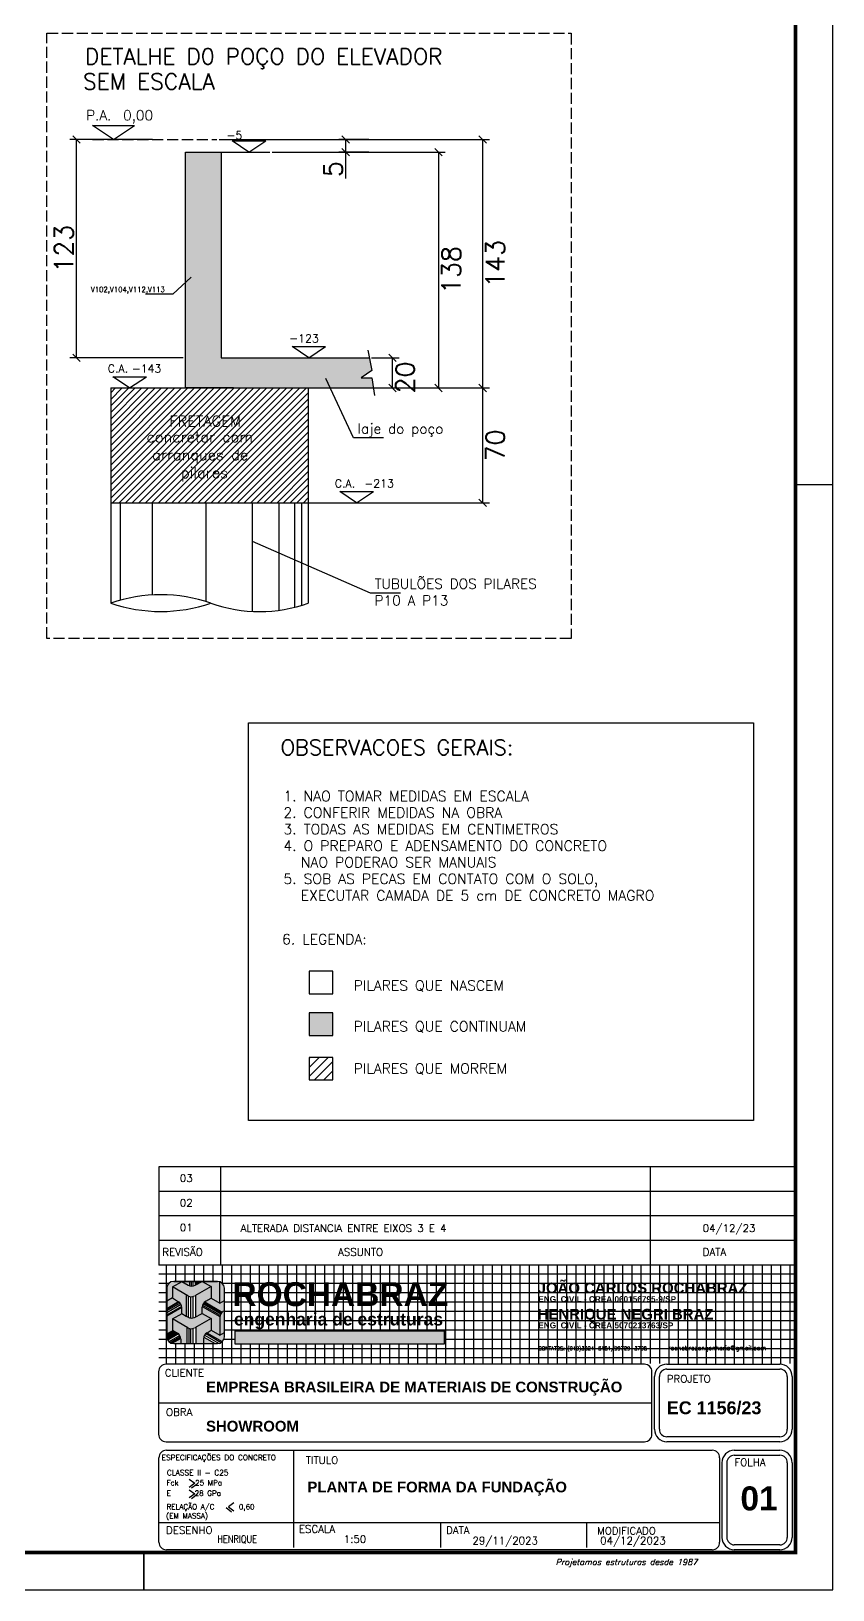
# Model space of a CAD drawing. Extents: x 369 to 487, y -15 to 69.
# Drawn here: x 465.96 to 487.48, y -15.04 to 26.84 of the extents above; entities that cross this region are included whole.
import ezdxf
from ezdxf.enums import TextEntityAlignment as Align

# ---------------------------------------------------------------- set-up
doc = ezdxf.new("R2010")
doc.units = 0
doc.header["$MEASUREMENT"] = 0
doc.linetypes.add('ESTILO_TQS_0005', pattern=[0.4, 0.3, -0.1])
doc.layers.get('0').update_dxf_attribs({"linetype": 'CONTINUOUS'})
doc.layers.get('Defpoints').update_dxf_attribs({"linetype": 'CONTINUOUS'})
for name, color, linetype in [('1', 1, 'CONTINUOUS'), ('10', 10, 'CONTINUOUS'), ('2', 2, 'CONTINUOUS'), ('20', 4, 'CONTINUOUS'), ('3', 3, 'CONTINUOUS'), ('4', 4, 'CONTINUOUS'), ('6', 6, 'CONTINUOUS'), ('7', 7, 'CONTINUOUS'), ('8', 8, 'CONTINUOUS'), ('9', 9, 'CONTINUOUS'), ('ARQ-FOLHA', 7, 'CONTINUOUS'), ('F', 7, 'CONTINUOUS'), ('FINISSIMA', 1, 'CONTINUOUS'), ('G', 6, 'CONTINUOUS'), ('M', 3, 'CONTINUOUS')]:
    doc.layers.add(name, color=color, linetype=linetype)
doc.styles.add('ITALICC', font='italicc')
doc.styles.add('ROMANS', font='romans')
doc.styles.add('SANSSERIFBOLD', font='sasb____.pfb')
doc.styles.get("Standard").update_dxf_attribs({"font": 'ROMANS.SHX'})
doc.dimstyles.get("Standard").update_dxf_attribs({"dimtxt": 0.5, "dimasz": 0.2, "dimexe": 0.18, "dimexo": 0.0625, "dimgap": 0.09, "dimtad": 2, "dimdec": 1, "dimlfac": 20, "dimdsep": 46, "dimtxsty": 'ROMANS', "dimblk": 'OBLIQUE', "dimcen": 0.09, "dimclrd": 1, "dimclre": 1, "dimclrt": 3, "dimadec": 0, "dimazin": 0, "dimtfac": 1, "dimtdec": 1, "dimtofl": 0, "dimtmove": 0, "dimatfit": 3, "dimfxl": 1, "dimtolj": 1, "dimtzin": 0, "dimarcsym": 0})

# ---------------------------------------------------------------- blocks, each defined once
blk = doc.blocks.new('*X0')
at = {"color": 0}
for p, q in [((32.1, -303.8), (50.7, -285.2)), ((32.1, -294.9), (41.8, -285.2)), ((32.1, -286.1), (33, -285.2)), ((37.5, -307.2), (55.4, -289.3)), ((46.4, -307.2), (55.4, -298.2)), ((55.2, -307.2), (55.4, -307))]:
    blk.add_line(p, q, dxfattribs=at)
blk = doc.blocks.new('fla0')
at = {"layer": 'ARQ-FOLHA'}
for p, q in [((5101.19, 1347.898), (5101.19, 1431.998)), ((5100.19, 1377.598), (5101.19, 1377.598)), ((5082.69, 1347.898), (5082.69, 1348.898))]:
    blk.add_line(p, q, dxfattribs=at)
at = {"layer": 'ARQ-FOLHA', "const_width": 0.1}
blk.add_lwpolyline([(5100.19, 1430.998), (4984.79, 1430.998), (4984.79, 1348.898), (5100.19, 1348.898), (5100.19, 1430.998)], dxfattribs=at)
at = {"layer": 'ARQ-FOLHA'}
blk.add_lwpolyline([(4982.29, 1347.898), (5101.19, 1347.898)], dxfattribs=at)
blk = doc.blocks.new('_Oblique')
at = {"color": 0, "linetype": 'ByBlock', "lineweight": -2}
blk.add_line((-0.5, -0.5), (0.5, 0.5), dxfattribs=at)
blk = doc.blocks.new('*D1769')
at = {"color": 1, "linetype": 'Continuous', "lineweight": -2, "transparency": 16777216}
for p, q in [((469.21, 23.929), (466.991, 23.929)), ((467.171, 18.065), (467.171, 23.929)), ((470.039, 18.065), (466.991, 18.065))]:
    blk.add_line(p, q, dxfattribs=at)
at = {"layer": 'Defpoints', "color": 0, "linetype": 'Continuous', "transparency": 16777216}
for p in [(467.171, 23.929), (469.273, 23.929), (470.101, 18.065)]:
    blk.add_point(p, dxfattribs=at)
at = {"color": 1, "linetype": 'Continuous', "lineweight": -2, "transparency": 16777216, "xscale": 0.2, "yscale": 0.2, "zscale": 0.2}
for p, rotation in [((467.171, 23.929), 90), ((467.171, 18.065), 270)]:
    blk.add_blockref('_Oblique', p, dxfattribs=dict(at, rotation=rotation))
at = {"color": 3, "linetype": 'Continuous', "transparency": 16777216, "insert": (466.831, 20.997), "char_height": 0.5, "attachment_point": 5, "rotation": 90, "style": 'ROMANS'}
blk.add_mtext('\\A1;123', dxfattribs=at)
blk = doc.blocks.new('*D1770')
at = {"layer": '20', "color": 1, "linetype": 'Continuous', "lineweight": -2, "transparency": 16777216}
for p, q in [((475.097, 18.065), (475.837, 18.065)), ((475.657, 17.255), (475.657, 18.065)), ((475.62, 17.255), (475.837, 17.255))]:
    blk.add_line(p, q, dxfattribs=at)
at = {"layer": 'Defpoints', "color": 0, "linetype": 'Continuous', "transparency": 16777216}
for p in [(475.035, 18.065), (475.657, 18.065), (475.558, 17.255)]:
    blk.add_point(p, dxfattribs=at)
at = {"layer": '20', "color": 1, "linetype": 'Continuous', "lineweight": -2, "transparency": 16777216, "xscale": 0.2, "yscale": 0.2, "zscale": 0.2}
for p, rotation in [((475.657, 18.065), 90), ((475.657, 17.255), 270)]:
    blk.add_blockref('_Oblique', p, dxfattribs=dict(at, rotation=rotation))
at = {"layer": '20', "color": 3, "linetype": 'Continuous', "transparency": 16777216, "insert": (475.997, 17.538), "char_height": 0.5, "attachment_point": 5, "rotation": 90, "style": 'ROMANS'}
blk.add_mtext('\\A1;20', dxfattribs=at)
blk = doc.blocks.new('*D1771')
at = {"layer": '20', "color": 1, "linetype": 'Continuous', "lineweight": -2, "transparency": 16777216}
for p, q in [((471.005, 23.929), (478.259, 23.929)), ((478.079, 23.929), (478.079, 17.255)), ((475.62, 17.255), (478.259, 17.255))]:
    blk.add_line(p, q, dxfattribs=at)
at = {"layer": 'Defpoints', "color": 0, "linetype": 'Continuous', "transparency": 16777216}
for p in [(470.943, 23.929), (475.558, 17.255), (478.079, 17.255)]:
    blk.add_point(p, dxfattribs=at)
at = {"layer": '20', "color": 1, "linetype": 'Continuous', "lineweight": -2, "transparency": 16777216, "xscale": 0.2, "yscale": 0.2, "zscale": 0.2}
for p, rotation in [((478.079, 23.929), 90), ((478.079, 17.255), 270)]:
    blk.add_blockref('_Oblique', p, dxfattribs=dict(at, rotation=rotation))
at = {"layer": '20', "color": 3, "linetype": 'Continuous', "transparency": 16777216, "insert": (478.419, 20.592), "char_height": 0.5, "attachment_point": 5, "rotation": 90, "style": 'ROMANS'}
blk.add_mtext('\\A1;143', dxfattribs=at)
blk = doc.blocks.new('*D1772')
at = {"color": 1, "linetype": 'Continuous', "lineweight": -2, "transparency": 16777216}
for p, q in [((475.02, 23.929), (474.22, 23.929)), ((474.4, 23.929), (474.4, 23.593)), ((475.02, 23.593), (474.22, 23.593)), ((474.4, 23.593), (474.4, 22.88))]:
    blk.add_line(p, q, dxfattribs=at)
at = {"layer": 'Defpoints', "color": 0, "linetype": 'Continuous', "transparency": 16777216}
for p in [(475.082, 23.929), (474.4, 23.593), (475.082, 23.593)]:
    blk.add_point(p, dxfattribs=at)
at = {"color": 1, "linetype": 'Continuous', "lineweight": -2, "transparency": 16777216, "xscale": 0.2, "yscale": 0.2, "zscale": 0.2}
for p, rotation in [((474.4, 23.929), 90), ((474.4, 23.593), 270)]:
    blk.add_blockref('_Oblique', p, dxfattribs=dict(at, rotation=rotation))
at = {"color": 3, "linetype": 'Continuous', "transparency": 16777216, "insert": (474.06, 23.136), "char_height": 0.5, "attachment_point": 5, "rotation": 90, "style": 'ROMANS'}
blk.add_mtext('\\A1;5', dxfattribs=at)
blk = doc.blocks.new('*D1773')
at = {"layer": '20', "color": 1, "linetype": 'Continuous', "lineweight": -2, "transparency": 16777216}
for p, q in [((472.43, 23.593), (477.076, 23.593)), ((476.896, 23.593), (476.896, 17.255)), ((474.437, 17.255), (477.076, 17.255))]:
    blk.add_line(p, q, dxfattribs=at)
at = {"layer": 'Defpoints', "color": 0, "linetype": 'Continuous', "transparency": 16777216}
for p in [(472.367, 23.593), (474.374, 17.255), (476.896, 17.255)]:
    blk.add_point(p, dxfattribs=at)
at = {"layer": '20', "color": 1, "linetype": 'Continuous', "lineweight": -2, "transparency": 16777216, "xscale": 0.2, "yscale": 0.2, "zscale": 0.2}
for p, rotation in [((476.896, 23.593), 90), ((476.896, 17.255), 270)]:
    blk.add_blockref('_Oblique', p, dxfattribs=dict(at, rotation=rotation))
at = {"layer": '20', "color": 3, "linetype": 'Continuous', "transparency": 16777216, "insert": (477.236, 20.424), "char_height": 0.5, "attachment_point": 5, "rotation": 90, "style": 'ROMANS'}
blk.add_mtext('\\A1;138', dxfattribs=at)
blk = doc.blocks.new('*D1774')
at = {"layer": '20', "color": 1, "linetype": 'Continuous', "lineweight": -2, "transparency": 16777216}
for p, q in [((473.459, 17.255), (478.259, 17.255)), ((478.079, 17.255), (478.079, 14.167)), ((473.459, 14.167), (478.259, 14.167))]:
    blk.add_line(p, q, dxfattribs=at)
at = {"layer": 'Defpoints', "color": 0, "linetype": 'Continuous', "transparency": 16777216}
for p in [(473.397, 17.255), (473.397, 14.167), (478.079, 14.167)]:
    blk.add_point(p, dxfattribs=at)
at = {"layer": '20', "color": 1, "linetype": 'Continuous', "lineweight": -2, "transparency": 16777216, "xscale": 0.2, "yscale": 0.2, "zscale": 0.2}
for p, rotation in [((478.079, 17.255), 90), ((478.079, 14.167), 270)]:
    blk.add_blockref('_Oblique', p, dxfattribs=dict(at, rotation=rotation))
at = {"layer": '20', "color": 3, "linetype": 'Continuous', "transparency": 16777216, "insert": (478.419, 15.711), "char_height": 0.5, "attachment_point": 5, "rotation": 90, "style": 'ROMANS'}
blk.add_mtext('\\A1;70', dxfattribs=at)

msp = doc.modelspace()

# ---------------------------------------------------------------- hatches: boundary and pattern name
at = {"layer": '2', "linetype": 'Continuous'}
h = msp.add_hatch(dxfattribs=at)
h.set_pattern_fill('ANSI31', color=256)
h.set_pattern_definition([(45, (104.3206, -15.18917), (-0.088388348, 0.088388348), [])])
h.paths.add_polyline_path([(468.0908, 17.2552), (468.0908, 14.1667), (473.397, 14.1667), (473.397, 17.2552)])
at = {"layer": '3', "linetype": 'Continuous'}
h = msp.add_hatch(color=170, dxfattribs=at)
h.dxf.hatch_style = 1
h.paths.add_polyline_path([(469.7511, -6.8978), (470.0021, -6.7542), (469.997, -6.7513), (469.7818, -6.7513, 0.4142136), (469.5963, -6.9367), (469.5963, -7.2817), (469.7511, -7.1923)])
h.paths.add_polyline_path([(470.7875, -6.8883), (470.3685, -7.1259), (470.3685, -7.7068), (470.5493, -7.6154), (470.5493, -7.4473, -0.2700424), (470.6433, -7.286), (470.7875, -7.2042)])
h.paths.add_polyline_path([(470.5901, -8.2479), (470.8947, -8.4237), (470.3746, -8.4237), (470.3746, -7.9866), (470.7875, -7.7525), (470.7875, -8.0649), (470.6752, -8.1321), (470.6752, -8.1321, 0.2014802)])
h.paths.add_polyline_path([(471.142, -7.5394), (471.1121, -7.5567, 0.2672223), (471.0198, -7.717), (471.0198, -8.1994), (471.142, -8.1296)])
h.paths.add_polyline_path([(471.142, -6.9367, 0.3155032), (471.0198, -6.7624), (471.0198, -7.3353), (471.142, -7.2654)])
h.paths.add_polyline_path([(469.9715, -8.3022, 0.0259936), (469.9705, -8.2829), (469.7364, -8.4181, 0.061825), (469.7818, -8.4237), (469.9715, -8.4237)])
h = msp.add_hatch(color=170, dxfattribs=at)
h.dxf.hatch_style = 1
h.paths.add_polyline_path([(470.5493, -6.7513), (470.3645, -6.7513), (470.3645, -6.8514)])
h = msp.add_hatch(color=170, dxfattribs=at)
h.dxf.hatch_style = 1
h.paths.add_polyline_path([(469.5963, -7.6867), (469.5963, -8.1458), (469.7511, -8.0624), (469.7511, -7.7619), (470.0013, -7.6188), (470.0013, -7.4528)])
at = {"layer": '6', "linetype": 'Continuous'}
h = msp.add_hatch(color=20, dxfattribs=at)
h.dxf.hatch_style = 1
h.paths.add_polyline_path([(470.1733, -6.8538, 0.0579501), (470.2126, -6.8709), (470.2126, -6.7513), (470.0073, -6.7513), (470.0021, -6.7542)])
h.paths.add_polyline_path([(470.1188, -7.1142), (469.7511, -6.8978), (469.7511, -7.1982), (469.9135, -7.2988, -0.2596702), (470.0013, -7.4565), (470.0013, -7.6179), (470.1188, -7.6862)])
h.paths.add_polyline_path([(470.7875, -7.7525), (470.7875, -8.0649), (471.0198, -8.1994), (471.0198, -7.717, -0.0306861), (471.0212, -7.6943), (470.5509, -7.4228, 0.0331508), (470.5493, -7.4473), (470.5493, -7.6154)])
h.paths.add_polyline_path([(471.0198, -6.7624, 0.0873013), (470.9565, -6.7513), (470.5493, -6.7513), (470.7875, -6.8883), (470.7875, -7.2069), (471.0198, -7.3353)])
h.paths.add_polyline_path([(469.7511, -7.7619), (469.7511, -8.0624), (469.8837, -8.1445, -0.2596702), (469.9715, -8.3022), (469.9715, -8.4237), (470.131, -8.4237), (470.131, -7.9855)])
h.paths.add_polyline_path([(470.5901, -8.2479, 0.0589729), (470.585, -8.2912), (470.585, -8.4237), (470.8947, -8.4237)])
at = {"layer": '8', "linetype": 'Continuous'}
h = msp.add_hatch(color=256, dxfattribs=at)
h.dxf.hatch_style = 1
h.paths.add_polyline_path([(471.0555, 23.593), (470.1015, 23.593), (470.1015, 17.2552), (471.3863, 17.2552), (473.397, 17.2552), (475.1428, 17.2552), (475.1015, 17.5316), (474.8193, 17.5316), (475.1057, 17.7252), (475.0347, 18.0648), (471.0555, 18.0648)])
at = {"layer": '9', "linetype": 'Continuous'}
h = msp.add_hatch(dxfattribs=at)
h.set_pattern_fill('NET', color=256, scale=2)
h.set_pattern_definition([(0, (260.5902, -39.0512), (0, 0.25), []), (90, (260.5902, -39.0512), (-0.25, 2e-17), [])])
h.paths.add_polyline_path([(486.4828, -6.317), (469.3856, -6.317), (469.3856, -8.955), (486.4828, -8.955)])
h.paths.add_polyline_path([(477.0484, -8.0793), (477.0484, -8.4368), (471.4322, -8.4368), (471.4322, -8.0793)], flags=16)
h.paths.add_polyline_path([(471.142, -8.2382, -0.4142136), (470.9565, -8.4237), (469.7818, -8.4237, -0.4142136), (469.5963, -8.2382), (469.5963, -6.9367, -0.4142136), (469.7818, -6.7513), (470.9565, -6.7513, -0.4142136), (471.142, -6.9367)], flags=16)
h.paths.add_polyline_path([(469.8923, -8.1501), (469.6116, -8.3121), (469.6208, -8.3305), (469.9096, -8.1638, 0.029753)], flags=0)
h.paths.add_polyline_path([(470.0013, -7.4565), (470.0013, -7.6179), (470.1188, -7.6862), (470.1188, -7.1142), (469.7511, -6.8978), (469.7511, -7.1982), (469.9169, -7.3009), (469.9168, -7.3009, -0.2540182)], flags=0)
h.paths.add_polyline_path([(470.7875, -7.2042), (470.7852, -7.2055), (470.7875, -7.2069)], flags=0)
h.paths.add_polyline_path([(471.0198, -7.717), (471.0198, -8.1994), (470.7875, -8.0649), (470.7875, -7.7525), (470.3447, -8.0036, -0.2656813), (470.1606, -8.0029), (469.7511, -7.7619), (469.7511, -8.0624), (469.5963, -8.1518), (469.5963, -8.1458), (469.7511, -8.0624), (469.7511, -7.7619), (470.1606, -8.0029, 0.2656813), (470.3447, -8.0036), (470.7875, -7.7525), (470.5493, -7.6154), (470.3475, -7.7174, -0.2588512), (470.1675, -7.7146), (470.1675, -7.1426, 0.2542621), (470.3447, -7.1394), (470.7875, -6.8883), (470.5493, -6.7513), (470.355, -6.8566, -0.2616179), (470.1733, -6.8538), (469.997, -6.7513), (470.5493, -6.7513), (470.7875, -6.8883), (470.3685, -7.1259), (470.3685, -7.7068), (470.5493, -7.6154), (470.5493, -7.4473, -0.2243245), (470.617, -7.3041), (471.0861, -7.5749, 0.221782)], flags=0)
h.paths.add_polyline_path([(471.0536, -7.6103), (470.5841, -7.3392), (470.5756, -7.3525), (471.0451, -7.6236)], flags=0)
h.paths.add_polyline_path([(483.0437, -8.6792), (486.0032, -8.6792), (486.0032, -8.4406), (483.0437, -8.4406)], flags=24)
h.paths.add_polyline_path([(479.5516, -8.6721), (482.8652, -8.6721), (482.8652, -8.4449), (479.5516, -8.4449)], flags=24)
h.paths.add_polyline_path([(479.5325, -8.0583), (483.1771, -8.0583), (483.1771, -7.8095), (479.5325, -7.8095)], flags=24)
h.paths.add_polyline_path([(479.4789, -7.8759), (484.2717, -7.8759), (484.2717, -7.4065), (479.4789, -7.4065)], flags=24)
h.paths.add_polyline_path([(479.5325, -7.3541), (483.2492, -7.3541), (483.2492, -7.1054), (479.5325, -7.1054)], flags=24)
h.paths.add_polyline_path([(479.4643, -7.1741), (485.1826, -7.1741), (485.1826, -6.6173), (479.4643, -6.6173)], flags=24)
h.paths.add_polyline_path([(471.2914, -8.1468), (477.0239, -8.1468), (477.0239, -7.4899), (471.2914, -7.4899)], flags=24)
h.paths.add_polyline_path([(471.1907, -7.6054), (477.218, -7.6054), (477.218, -6.5946), (471.1907, -6.5946)], flags=24)
h = msp.add_hatch(color=256, dxfattribs=at)
h.dxf.hatch_style = 1
h.paths.add_polyline_path([(470.7875, -6.8883), (470.5493, -6.7513), (470.355, -6.8566, -0.2616179), (470.1733, -6.8538), (470.0021, -6.7542), (469.7511, -6.8978), (470.1591, -7.1379, 0.2681004), (470.3447, -7.1394)])
h.paths.add_polyline_path([(470.7875, -7.7525), (470.5493, -7.6154), (470.3399, -7.7212, -0.2466543), (470.1675, -7.7146), (470.1188, -7.6862), (470.0021, -7.6184), (469.7511, -7.7619), (470.1606, -8.0029, 0.2656813), (470.3447, -8.0036)])
h.paths.add_polyline_path([(471.142, -7.2654), (471.0198, -7.3353), (470.7852, -7.2055), (470.6433, -7.286, 0.0431066), (470.617, -7.3041), (471.0861, -7.5749, -0.042898), (471.1121, -7.5567), (471.142, -7.5394)])
h.paths.add_polyline_path([(469.7462, -7.1951), (469.5963, -7.2817), (469.5963, -7.5054), (469.9318, -7.3117, 0.030236), (469.9135, -7.2988)])
h.paths.add_polyline_path([(470.7875, -8.0649), (470.6752, -8.1321), (471.0871, -8.37, 0.200035), (471.142, -8.2382), (471.142, -8.1296), (471.0198, -8.1994)])
h = msp.add_hatch(color=256, dxfattribs=at)
h.dxf.hatch_style = 1
h.paths.add_polyline_path([(469.8923, -8.1501, 0.0137932), (469.8837, -8.1445), (469.7511, -8.0624), (469.5963, -8.1458), (469.5963, -8.2382, 0.1028025), (469.6116, -8.3121)])
h = msp.add_hatch(color=256, dxfattribs=at)
h.dxf.hatch_style = 1
h.paths.add_polyline_path([(477.0484, -8.0793), (471.4322, -8.0793), (471.4322, -8.4368), (477.0484, -8.4368)])

# ---------------------------------------------------------------- linework, layer by layer
msp.add_line((468.9828, -14.0399), (468.9828, -15.0399))
at = {"color": 1}
for points in [[(473.4182, -0.1438), (474.0585, -0.1438), (474.0585, 0.4607)], [(474.0585, 0.4607), (474.0585, 0.4607), (473.4182, 0.4607), (473.4182, -0.1438)]]:
    msp.add_solid(points, dxfattribs=at)
at = {"layer": '1', "linetype": 'Continuous'}
for p, q in [((471.0555, 23.593), (472.3672, 23.593)), ((469.7559, 19.7718), (470.2506, 20.235)), ((469.7559, 19.7718), (469.025, 19.7718)), ((474.992, 18.2689), (475.1057, 17.7252)), ((475.1057, 17.7252), (474.8193, 17.5316)), ((474.6078, 15.9113), (473.8708, 17.5091)), ((474.8193, 17.5316), (475.1015, 17.5316)), ((475.1015, 17.5316), (475.1731, 17.0517)), ((475.4199, 15.9113), (474.6078, 15.9113)), ((468.3579, 11.5557), (468.3579, 14.1667)), ((469.2152, 11.6928), (469.2152, 14.1667)), ((470.6533, 11.5161), (470.6533, 14.1667)), ((471.8978, 11.2522), (471.8978, 14.1667)), ((472.6168, 11.2833), (472.6168, 14.1667)), ((473.0316, 11.3633), (473.0316, 14.1667)), ((473.2252, 11.417), (473.2252, 14.1667)), ((473.397, 14.1667), (475.9932, 14.1667)), ((475.0637, 11.7417), (471.8978, 13.1331)), ((475.8758, 11.7417), (475.0637, 11.7417))]:
    msp.add_line(p, q, dxfattribs=at)
at = {"layer": '10', "color": 10, "linetype": 'ESTILO_TQS_0005'}
msp.add_lwpolyline([(466.3779, 26.7871), (480.4541, 26.7871), (480.4541, 10.5246), (466.3779, 10.5246)], close=True, dxfattribs=at)
at = {"layer": '2', "linetype": 'ESTILO_TQS_0005'}
for p, q in [((467.6024, 23.929), (470.943, 23.929)), ((473.397, 17.2552), (477.097, 17.2552))]:
    msp.add_line(p, q, dxfattribs=at)
at = {"layer": '3', "linetype": 'Continuous'}
for p, q in [((467.601, 24.3082), (468.7264, 24.3082)), ((468.1637, 23.929), (467.601, 24.3082)), ((468.1637, 23.929), (468.7264, 24.3082)), ((471.3543, 23.8964), (472.2546, 23.8964)), ((471.8044, 23.593), (471.3543, 23.8964)), ((471.8044, 23.593), (472.2546, 23.8964)), ((471.0555, 18.0648), (475.0347, 18.0648)), ((472.962, 18.3681), (473.8622, 18.3681)), ((473.4121, 18.0648), (472.962, 18.3681)), ((473.4121, 18.0648), (473.8622, 18.3681)), ((468.1484, 17.5585), (469.0487, 17.5585)), ((468.5986, 17.2552), (468.1484, 17.5585)), ((468.5986, 17.2552), (469.0487, 17.5585)), ((471.3863, 17.2552), (475.1428, 17.2552)), ((474.245, 14.4701), (475.1452, 14.4701)), ((474.6951, 14.1667), (474.245, 14.4701)), ((474.6951, 14.1667), (475.1452, 14.4701))]:
    msp.add_line(p, q, dxfattribs=at)
at = {"layer": '3'}
msp.add_lwpolyline([(471.3863, 17.2552), (470.1015, 17.2552), (470.1015, 23.593), (471.0555, 23.593), (471.0555, 18.0648)], dxfattribs=at)
at = {"layer": '4', "linetype": 'Continuous'}
for p, q in [((468.0908, 17.2552), (473.397, 17.2552)), ((468.0908, 17.2552), (468.0908, 11.4738)), ((473.397, 17.2552), (473.397, 11.4738)), ((468.0908, 14.1667), (473.397, 14.1667))]:
    msp.add_line(p, q, dxfattribs=at)
for centre, radius, start, end in [((469.4369, 7.5586), 4.1402, 71.02608, 108.97392), ((469.4369, 15.3891), 4.1402, 251.02608, 288.97392), ((472.09, 15.1334), 3.8859, 250.3463, 289.6537)]:
    msp.add_arc(centre, radius, start, end, dxfattribs=at)
at = {"layer": '9', "linetype": 'Continuous'}
msp.add_lwpolyline([(471.4322, -8.0793), (477.0484, -8.0793), (477.0484, -8.4368), (471.4322, -8.4368)], close=True, dxfattribs=at)
at = {"layer": 'F', "color": 24}
for p, q in [((470.1601, -7.1385), (469.7511, -6.8978)), ((470.7875, -6.8883), (470.3455, -7.139)), ((470.1606, -8.0029), (469.7511, -7.7619)), ((470.7875, -7.7525), (470.3455, -8.0031))]:
    msp.add_line(p, q, dxfattribs=at)
at = {"layer": 'F'}
for p, q in [((470.2011, -12.0671), (470.3491, -12.1782)), ((470.3491, -12.1782), (470.2011, -12.2893)), ((470.2011, -12.3489), (470.3491, -12.4599)), ((470.3491, -12.4599), (470.2011, -12.571)), ((470.4113, -12.1991), (470.2633, -12.3102)), ((470.4113, -12.4808), (470.2633, -12.5919)), ((471.1896, -12.831), (471.3376, -12.9421)), ((471.3998, -12.699), (471.2517, -12.8101)), ((471.2517, -12.8101), (471.3998, -12.9212))]:
    msp.add_line(p, q, dxfattribs=at)
at = {"layer": 'F', "color": 24}
for centre in [(470.2532, -6.9781), (470.2532, -7.8422)]:
    msp.add_arc(centre, 0.1855, 239.52033, 299.55265, dxfattribs=at)
at = {"layer": 'FINISSIMA'}
for p, q in [((486.5141, -3.6722), (469.3856, -3.6722)), ((469.3856, -3.6722), (469.3856, -4.3334)), ((471.0435, -3.6722), (471.0435, -4.3334)), ((482.5735, -3.6722), (482.5735, -4.3334)), ((486.5141, -4.3334), (469.3856, -4.3334)), ((469.3856, -4.3334), (469.3856, -4.9946)), ((471.0435, -4.3334), (471.0435, -4.9946)), ((482.5735, -4.3334), (482.5735, -4.9946)), ((486.5141, -4.9946), (469.3856, -4.9946)), ((469.3856, -4.9946), (469.3856, -5.6558)), ((471.0435, -4.9946), (471.0435, -5.6558)), ((482.5735, -4.9946), (482.5735, -5.6558)), ((486.5141, -5.6558), (469.3856, -5.6558)), ((469.3856, -5.6558), (469.3856, -6.317)), ((471.0435, -5.6558), (471.0435, -6.317)), ((482.5735, -5.6558), (482.5735, -6.317)), ((486.5141, -6.317), (469.3856, -6.317)), ((483.0262, -8.9768), (486.0599, -8.9768)), ((482.6928, -10.7261), (482.6928, -9.3103)), ((486.3933, -9.3103), (486.3933, -10.7261)), ((469.3779, -10.0182), (482.6257, -10.0182)), ((473.0123, -13.9027), (473.0123, -11.291)), ((486.0599, -11.0596), (483.0262, -11.0596)), ((484.838, -11.291), (486.0599, -11.291)), ((484.5045, -11.6245), (484.5045, -13.6296)), ((486.3933, -11.6245), (486.3933, -13.6296)), ((484.4442, -13.2415), (469.3856, -13.2415)), ((476.9441, -13.2415), (476.9441, -13.9027)), ((480.8758, -13.9027), (480.8758, -13.2415)), ((486.0599, -13.9631), (484.838, -13.9631))]:
    msp.add_line(p, q, dxfattribs=at)
at = {"layer": 'FINISSIMA', "color": 24}
for p, q in [((469.5963, -6.9367), (469.5963, -8.2382)), ((469.7511, -6.8978), (470.0073, -6.7513)), ((469.7511, -6.8978), (469.7511, -7.1982)), ((469.7818, -6.7513), (470.9565, -6.7513)), ((470.9565, -6.7513), (469.7818, -6.7513)), ((470.002, -6.7541), (470.1733, -6.8538)), ((470.1188, -7.1142), (470.1188, -7.6862)), ((470.2126, -6.8709), (470.2126, -6.7513)), ((470.2619, -6.8789), (470.2619, -6.7513)), ((470.3084, -6.8742), (470.3084, -6.7513)), ((470.355, -6.8566), (470.5493, -6.7513)), ((470.3645, -6.8514), (470.3645, -6.7513)), ((470.5493, -6.7513), (470.7875, -6.8883)), ((470.7875, -6.8883), (470.7875, -7.2069)), ((471.0198, -7.3353), (471.0198, -6.7624)), ((471.142, -8.2382), (471.142, -6.9367)), ((469.7511, -7.1923), (469.5963, -7.2817)), ((469.9117, -7.3038), (469.5963, -7.486)), ((469.9318, -7.3117), (469.5963, -7.5054)), ((469.9541, -7.3328), (469.5963, -7.5394)), ((469.9831, -7.3763), (469.5963, -7.5996)), ((469.9985, -7.424), (469.5963, -7.6562)), ((470.0013, -7.4528), (469.5963, -7.6867)), ((469.7511, -7.1982), (469.9135, -7.2988)), ((470.0013, -7.6179), (470.0013, -7.4565)), ((470.1675, -7.1426), (470.1675, -7.7146)), ((470.2345, -7.1626), (470.2345, -7.736)), ((470.2345, -7.1626), (470.2345, -7.7055)), ((470.2954, -7.1587), (470.2954, -7.7299)), ((470.3685, -7.1273), (470.3685, -7.7055)), ((470.5493, -7.6154), (470.5493, -7.4473)), ((470.5509, -7.4228), (471.0212, -7.6943)), ((470.5585, -7.3897), (471.0285, -7.6611)), ((470.5756, -7.3525), (471.0451, -7.6236)), ((470.5841, -7.3392), (471.0536, -7.6103)), ((470.5991, -7.3209), (471.0684, -7.5919)), ((470.617, -7.3041), (471.0861, -7.5749)), ((470.6433, -7.286), (470.7875, -7.2042)), ((470.7875, -7.2069), (471.0198, -7.3353)), ((471.0198, -7.3353), (471.142, -7.2654)), ((469.5963, -7.5856), (469.5963, -8.1458)), ((469.7511, -7.7619), (470.0073, -7.6154)), ((469.7511, -7.7619), (469.7511, -8.0624)), ((470.0013, -7.6179), (470.1188, -7.6862)), ((470.1188, -7.6862), (470.1675, -7.7146)), ((470.3399, -7.7212), (470.5493, -7.6154)), ((470.5493, -7.6154), (470.7875, -7.7525)), ((470.7875, -7.7525), (470.7875, -8.0649)), ((471.0198, -7.717), (471.0198, -8.1994)), ((471.113, -7.5562), (471.142, -7.5394)), ((469.8923, -8.1501), (469.6116, -8.3121)), ((469.9096, -8.1638), (469.6208, -8.3305)), ((469.9436, -8.2043), (469.6532, -8.372)), ((469.9602, -8.2383), (469.6856, -8.3968)), ((469.9684, -8.2684), (469.7186, -8.4126)), ((469.9705, -8.2829), (469.7364, -8.4181)), ((469.7511, -8.0624), (469.8837, -8.1445)), ((469.9715, -8.3022), (469.9715, -8.4259)), ((470.131, -7.9855), (470.131, -8.4237)), ((470.1858, -8.015), (470.1858, -8.4237)), ((470.2345, -8.0267), (470.2345, -8.4237)), ((470.2954, -8.0228), (470.2954, -8.4237)), ((470.3746, -7.9866), (470.3746, -8.4237)), ((470.585, -8.2912), (470.585, -8.4259)), ((470.5901, -8.2479), (470.8947, -8.4237)), ((470.6123, -8.1944), (471.0003, -8.4185)), ((470.6467, -8.1531), (471.0603, -8.392)), ((470.6752, -8.1321), (471.0871, -8.37)), ((470.679, -8.1299), (470.7875, -8.0649)), ((470.7875, -8.0649), (471.0198, -8.1994)), ((471.0198, -8.1994), (471.142, -8.1296)), ((469.7818, -8.4237), (470.9565, -8.4237))]:
    msp.add_line(p, q, dxfattribs=at)
at = {"layer": 'FINISSIMA', "ltscale": 0.7}
msp.add_lwpolyline([(471.7954, 8.2534), (485.3565, 8.2534), (485.3565, -2.4286), (471.7954, -2.4286)], close=True, dxfattribs=at)
at = {"layer": 'FINISSIMA', "color": 24}
for centre, start, end in [((469.7818, -6.9367), 90, 180), ((469.7818, -6.9367), 90, 180), ((470.2666, -6.6935), 239.81243, 298.45647), ((470.9565, -6.9367), 0, 90), ((469.8158, -7.4565), 0, 58.22605), ((470.7348, -7.4473), 119.55265, 180), ((470.26, -7.5538), 239.81243, 295.50176), ((471.2053, -7.717), 119.84454, 180), ((469.7818, -8.2382), 180, 270), ((469.7861, -8.3022), 0, 58.22605), ((470.7705, -8.2912), 119.55265, 180), ((470.9565, -8.2382), 270, 0)]:
    msp.add_arc(centre, 0.1855, start, end, dxfattribs=at)
at = {"layer": 'FINISSIMA'}
for centre, start, end in [((483.0262, -9.3103), 90, 180), ((486.0599, -9.3103), 0, 90), ((483.0262, -10.7261), 180, 270), ((486.0599, -10.7261), 270, 0), ((484.838, -11.6245), 90, 180), ((486.0599, -11.6245), 0, 90), ((484.838, -13.6296), 180, 270), ((486.0599, -13.6296), 270, 0)]:
    msp.add_arc(centre, 0.3335, start, end, dxfattribs=at)
at = {"layer": 'G'}
for p, q in [((483.0262, -9.1091), (486.0599, -9.1091)), ((482.825, -10.7261), (482.825, -9.3103)), ((486.2611, -9.3103), (486.2611, -10.7261)), ((486.0599, -10.9273), (483.0262, -10.9273))]:
    msp.add_line(p, q, dxfattribs=at)
for points in [[(473.4182, 1.5819), (473.4182, 0.9774), (474.0585, 0.9774), (474.0585, 1.5819)], [(473.4182, 0.4607), (473.4182, -0.1438), (474.0585, -0.1438), (474.0585, 0.4607)], [(473.4182, -0.7347), (473.4182, -1.3393), (474.0585, -1.3393), (474.0585, -0.7347)]]:
    msp.add_lwpolyline(points, close=True, dxfattribs=at)
for centre, start, end in [((483.0262, -9.3103), 90, 180), ((486.0599, -9.3103), 0, 90), ((483.0262, -10.7261), 180, 270), ((486.0599, -10.7261), 270, 0)]:
    msp.add_arc(centre, 0.2012, start, end, dxfattribs=at)
at = {"layer": 'M'}
for p, q in [((469.3779, -9.1781), (469.3779, -10.8583)), ((482.4244, -8.9768), (469.5792, -8.9768)), ((482.6257, -10.8583), (482.6257, -9.1781)), ((469.5792, -11.0596), (482.4244, -11.0596)), ((469.5868, -11.291), (484.2429, -11.291)), ((469.3856, -13.7619), (469.3856, -11.4923)), ((484.4442, -11.4923), (484.4442, -13.7619)), ((484.6367, -11.6245), (484.6367, -13.6296)), ((484.838, -11.4232), (486.0599, -11.4232)), ((486.2611, -11.6245), (486.2611, -13.6296)), ((484.2429, -13.9631), (469.5868, -13.9631)), ((486.0599, -13.8309), (484.838, -13.8309))]:
    msp.add_line(p, q, dxfattribs=at)
for centre, start, end in [((469.5792, -9.1781), 90, 180), ((482.4244, -9.1781), 0, 90), ((469.5792, -10.8583), 180, 270), ((482.4244, -10.8583), 270, 0), ((469.5868, -11.4923), 90, 180), ((484.2429, -11.4923), 0, 90), ((484.2429, -11.4923), 0, 90), ((484.838, -11.6245), 90, 180), ((486.0599, -11.6245), 0, 90), ((469.5868, -13.7619), 180, 270), ((484.2429, -13.7619), 270, 0), ((484.838, -13.6296), 180, 270), ((486.0599, -13.6296), 270, 0)]:
    msp.add_arc(centre, 0.2012, start, end, dxfattribs=at)

# ---------------------------------------------------------------- block references
msp.add_blockref('fla0', (-4613.7068, -1362.9378))
at = {"xscale": 0.02748063277769924, "yscale": 0.02748063277769924, "zscale": 0.02748063277769924}
msp.add_blockref('*X0', (472.5361, 7.1028), dxfattribs=at)

# ---------------------------------------------------------------- texts
at = {"style": 'ROMANS'}
for s, p in [('1. NAO TOMAR MEDIDAS EM ESCALA', (472.7284, 6.152)), ('2. CONFERIR MEDIDAS NA OBRA', (472.7284, 5.707)), ('3. TODAS AS MEDIDAS EM CENTIMETROS', (472.7284, 5.2621)), ('4. O PREPARO E ADENSAMENTO DO CONCRETO', (472.7284, 4.8172)), ('   NAO PODERAO SER MANUAIS', (472.5828, 4.3723)), ('5. SOB AS PECAS EM CONTATO COM O SOLO,', (472.7284, 3.9273)), ('   EXECUTAR CAMADA DE 5 cm DE CONCRETO MAGRO', (472.5828, 3.4824)), ('6. LEGENDA:', (472.6927, 2.3038)), ('PILARES QUE NASCEM', (474.6136, 1.0625)), ('PILARES QUE CONTINUAM', (474.6136, -0.0367)), ('PILARES QUE MORREM', (474.6136, -1.1689))]:
    msp.add_text(s, height=0.274806, dxfattribs=at).set_placement(p)
at = {"color": 3, "linetype": 'Continuous', "char_height": 0.43008, "attachment_point": 1}
for s, insert in [('\\pi-1.29024,l1.72032,t1.72032;DETALHE D0 POÇO DO ELEVADOR ', (466.9683, 26.3798)), ('SEM ESCALA', (467.3449, 25.7053))]:
    msp.add_mtext_dynamic_manual_height_columns(s, width=16.700605, gutter_width=2.1504, heights=[3.325], dxfattribs=dict(at, insert=insert))
at = {"linetype": 'Continuous', "attachment_point": 1}
for s, width, gutter_width, insert, char_height in [('\\pi-0.8064,l1.344,t1.344;P.A.^I 0,00', 5.255632, 1.344, (466.8938, 24.7164), 0.2688), ('  -5', 4.204505, 1.0752, (470.9063, 24.1521), 0.21504), ('V102,V104,V112,V113', 2.648838, 0.6774, (467.5587, 19.969), 0.135475), ('\\pi-0.64512,l0.86016,t0.86016;-123', 4.204505, 1.0752, (472.6702, 18.6946), 0.21504), ('\\pi-0.64512,l1.0752,t1.0752;C.A.^I-143', 4.204505, 1.0752, (467.5827, 17.885), 0.21504), ('laje do poço', 5.255632, 1.344, (474.7209, 16.2978), 0.2688), ('\\pi-0.64512,l1.0752,t1.0752;C.A.^I -213', 4.204505, 1.0752, (473.6792, 14.7966), 0.21504), ('TUBULÕES DOS PILARES\\PP10 A P13', 5.255632, 1.344, (475.1769, 12.1283), 0.2688)]:
    msp.add_mtext_dynamic_manual_height_columns(s, width=width, gutter_width=gutter_width, heights=[0], dxfattribs=dict(at, insert=insert, char_height=char_height))
at = {"layer": '7', "linetype": 'Continuous', "char_height": 0.288, "attachment_point": 1}
for s, insert in [('\\pi1.03854;FRETAGEM', (468.6258, 16.5109)), ('\\pi0.47626;concretar com \\P\\pi0.62711;arranques de \\P\\pi1.40197;pilares', (468.5759, 16.0836))]:
    msp.add_mtext_dynamic_manual_height_columns(s, width=4.106799, gutter_width=1.44, heights=[0], dxfattribs=dict(at, insert=insert))
at = {"layer": 'F', "style": 'ROMANS'}
for s, height, p in [('03', 0.20125, (469.946, -4.0801)), ('02', 0.20125, (469.946, -4.7413)), ('01', 0.20125, (469.946, -5.4025)), ('ALTERADA DISTANCIA ENTRE EIXOS 3 E 4', 0.201247, (471.5791, -5.4242)), ('04/12/23', 0.20125, (483.9888, -5.4242)), ('REVISÃO', 0.20125, (469.4766, -6.0637)), ('ASSUNTO', 0.20125, (474.197, -6.0637)), ('DATA', 0.20125, (483.9888, -6.0637)), ('CONTATOS: (019)3524-6151/99729-3705', 0.099408, (479.5753, -8.6011)), ('rochabrazengenharia@gmail.com', 0.119289, (483.0607, -8.5997)), ('CLIENTE', 0.20125, (469.5431, -9.3074)), ('PROJETO  ', 0.20125, (483.0232, -9.4727)), ('OBRA', 0.20125, (469.5762, -10.3653)), ('TITULO', 0.20125, (473.3305, -11.6547)), ('FOLHA', 0.20125, (484.8406, -11.7137)), ('Fck    25 MPa', 0.140873, (469.5905, -12.2337)), ('CLASSE II - C25', 0.144898, (469.6007, -11.9643)), ('E      28 GPa', 0.140873, (469.5905, -12.5155)), ('(EM MASSA)', 0.14087, (469.5765, -13.1212)), ('RELAÇÃO A/C', 0.140873, (469.5905, -12.8777)), ('0,60', 0.14087, (471.5306, -12.8777)), ('DESENHO', 0.20125, (469.5762, -13.5391)), ('ESCALA', 0.20125, (473.1445, -13.506)), ('DATA', 0.20125, (477.0974, -13.5382)), ('MODIFICADO', 0.20125, (481.1523, -13.5534))]:
    msp.add_text(s, height=height, dxfattribs=at).set_placement(p)
at = {"layer": 'FINISSIMA', "style": 'ROMANS', "width": 0.8}
msp.add_text('HENRIQUE', height=0.20125, dxfattribs=at).set_placement((470.9536, -13.7775))
at = {"layer": 'FINISSIMA'}
for s, height, style, p in [('1:50', 0.20125, 'ROMANS', (474.3491, -13.7775)), ('29/11/2023', 0.20125, 'ROMANS', (477.8048, -13.8185)), ('04/12/2023', 0.20125, 'ROMANS', (481.2356, -13.8185)), ('Projetamos estruturas desde 1987', 0.15972, 'ITALICC', (480.0412, -14.3723))]:
    msp.add_text(s, height=height, dxfattribs=dict(at, style=style)).set_placement(p)
at = {"layer": 'G', "style": 'ROMANS'}
msp.add_text('OBSERVACOES GERAIS:', height=0.412209, dxfattribs=at).set_placement((472.6515, 7.3913))
at = {"layer": 'M', "color": 7, "style": 'SANSSERIFBOLD'}
for s, height, p in [('JOÃO CARLOS ROCHABRAZ', 0.28697, (479.5571, -7.0723)), ('HENRIQUE NEGRI BRAZ', 0.28697, (479.5571, -7.7765)), ('ENG. CIVIL - CREA 060156795-9/SP', 0.157834, (479.5739, -7.3072)), ('ENG. CIVIL - CREA 5070213763/SP', 0.157834, (479.5739, -8.0114))]:
    msp.add_text(s, height=height, dxfattribs=at).set_placement(p)
at = {"layer": 'M', "color": 170, "style": 'SANSSERIFBOLD'}
msp.add_text('ROCHABRAZ', height=0.64384, dxfattribs=at).set_placement((471.3591, -7.4175))
at = {"layer": 'M', "color": 160, "style": 'SANSSERIFBOLD'}
msp.add_text('engenharia de estruturas', height=0.336408, dxfattribs=at).set_placement((471.4009, -7.9358))
at = {"layer": 'M', "color": 3, "style": 'SANSSERIFBOLD'}
for s, height, p in [('EMPRESA BRASILEIRA DE MATERIAIS DE CONSTRUÇÃO', 0.28697, (470.6506, -9.7332)), ('EC 1156/23', 0.34436, (483.0244, -10.3202)), ('SHOWROOM', 0.28697, (470.6506, -10.7856)), ('PLANTA DE FORMA DA FUNDAÇÃO', 0.28697, (473.373, -12.4211))]:
    msp.add_text(s, height=height, dxfattribs=at).set_placement(p)
at = {"layer": 'M', "style": 'ROMANS'}
msp.add_text('ESPECIFICAÇÕES DO CONCRETO', height=0.144898, dxfattribs=at).set_placement((469.4595, -11.5578))
at = {"layer": 'M', "style": 'SANSSERIFBOLD'}
msp.add_text('01', height=0.64399, dxfattribs=at).set_placement((485.5017, -12.9051), align=Align.CENTER)

# ---------------------------------------------------------------- dimensions: what is measured, and where the dimension line sits
at = {"linetype": 'Continuous'}
for base, p1, p2, text, picture, middle in [((467.1714, 23.929), (470.1015, 18.0648), (469.2727, 23.929), '123', '*D1769', (466.8314, 20.9969)), ((474.3997, 23.593), (475.0825, 23.929), (475.0825, 23.593), '5', '*D1772', (474.0597, 23.1364))]:
    dim = msp.add_linear_dim(base=base, p1=p1, p2=p2, angle=90, text=text, dimstyle='Standard', dxfattribs=at)
    dim.commit()
    dim.dimension.update_dxf_attribs({"geometry": picture, "text_midpoint": middle})
at = {"layer": '20', "linetype": 'Continuous'}
for base, p1, p2, text, picture, middle in [((478.0794, 17.2552), (470.943, 23.929), (475.5576, 17.2552), '143', '*D1771', (478.4194, 20.5921)), ((476.896, 17.2552), (472.3672, 23.593), (474.3742, 17.2552), '138', '*D1773', (477.236, 20.4241)), ((478.0794, 14.1667), (473.397, 17.2552), (473.397, 14.1667), '70', '*D1774', (478.4194, 15.711))]:
    dim = msp.add_linear_dim(base=base, p1=p1, p2=p2, angle=90, text=text, dimstyle='Standard', dxfattribs=at)
    dim.commit()
    dim.dimension.update_dxf_attribs({"geometry": picture, "text_midpoint": middle})
dim = msp.add_linear_dim(base=(475.6574, 18.0648), p1=(475.5576, 17.2552), p2=(475.0347, 18.0648), angle=90, text='20', dimstyle='Standard', dxfattribs=at)
dim.commit()
dim.dimension.update_dxf_attribs({"geometry": '*D1770', "text_midpoint": (475.6574, 17.5382), "dimtype": 160})

doc.saveas('drawing.dxf')
